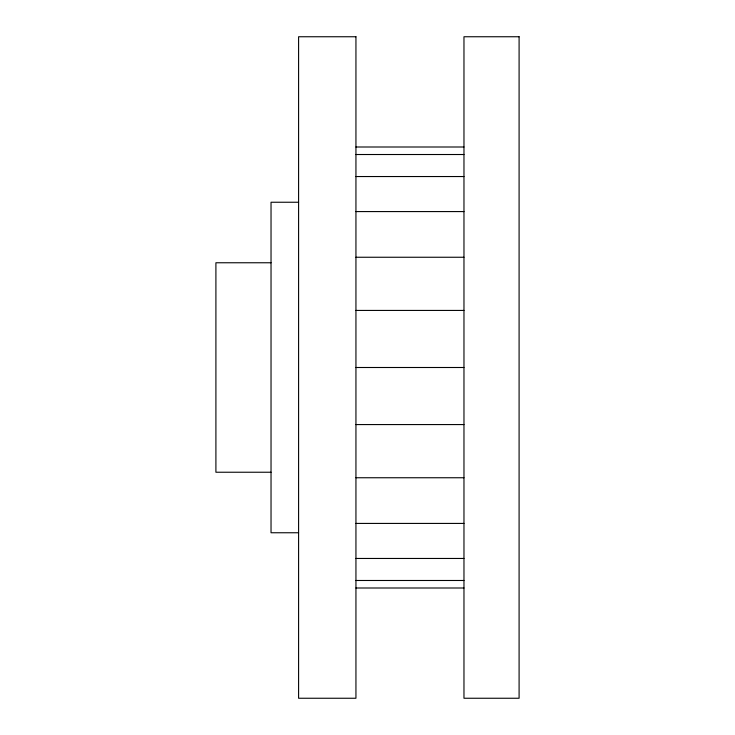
<?xml version="1.0" encoding="UTF-8"?>
<svg xmlns="http://www.w3.org/2000/svg" width="735" height="735" viewBox="0 0 735 735"><rect width="100%" height="100%" fill="white"/><g stroke="black" fill="none" stroke-linecap="round" stroke-linejoin="round"><path stroke-width="1.1" d="M355.942 147L463.969 147M355.942 154.515L463.969 154.515M355.942 176.538L463.969 176.538M298.594 202.244L271.031 202.244L271.031 532.756L298.594 532.756M355.942 211.579L463.969 211.579M355.942 257.25L463.969 257.25M271.031 262.762L215.906 262.762L215.906 472.237L271.031 472.237M355.942 310.427L463.969 310.427M355.942 367.5L463.969 367.5M355.942 424.573L463.969 424.573M355.942 477.75L463.969 477.75M355.942 523.421L463.969 523.421M355.942 558.462L463.969 558.462M355.942 580.485L463.969 580.485M355.942 588L463.969 588M355.942 36.75L298.594 36.75L298.594 698.25L355.942 698.25L355.942 36.75M519.094 36.75L463.969 36.75L463.969 698.25L519.094 698.25L519.094 36.75"/></g></svg>
